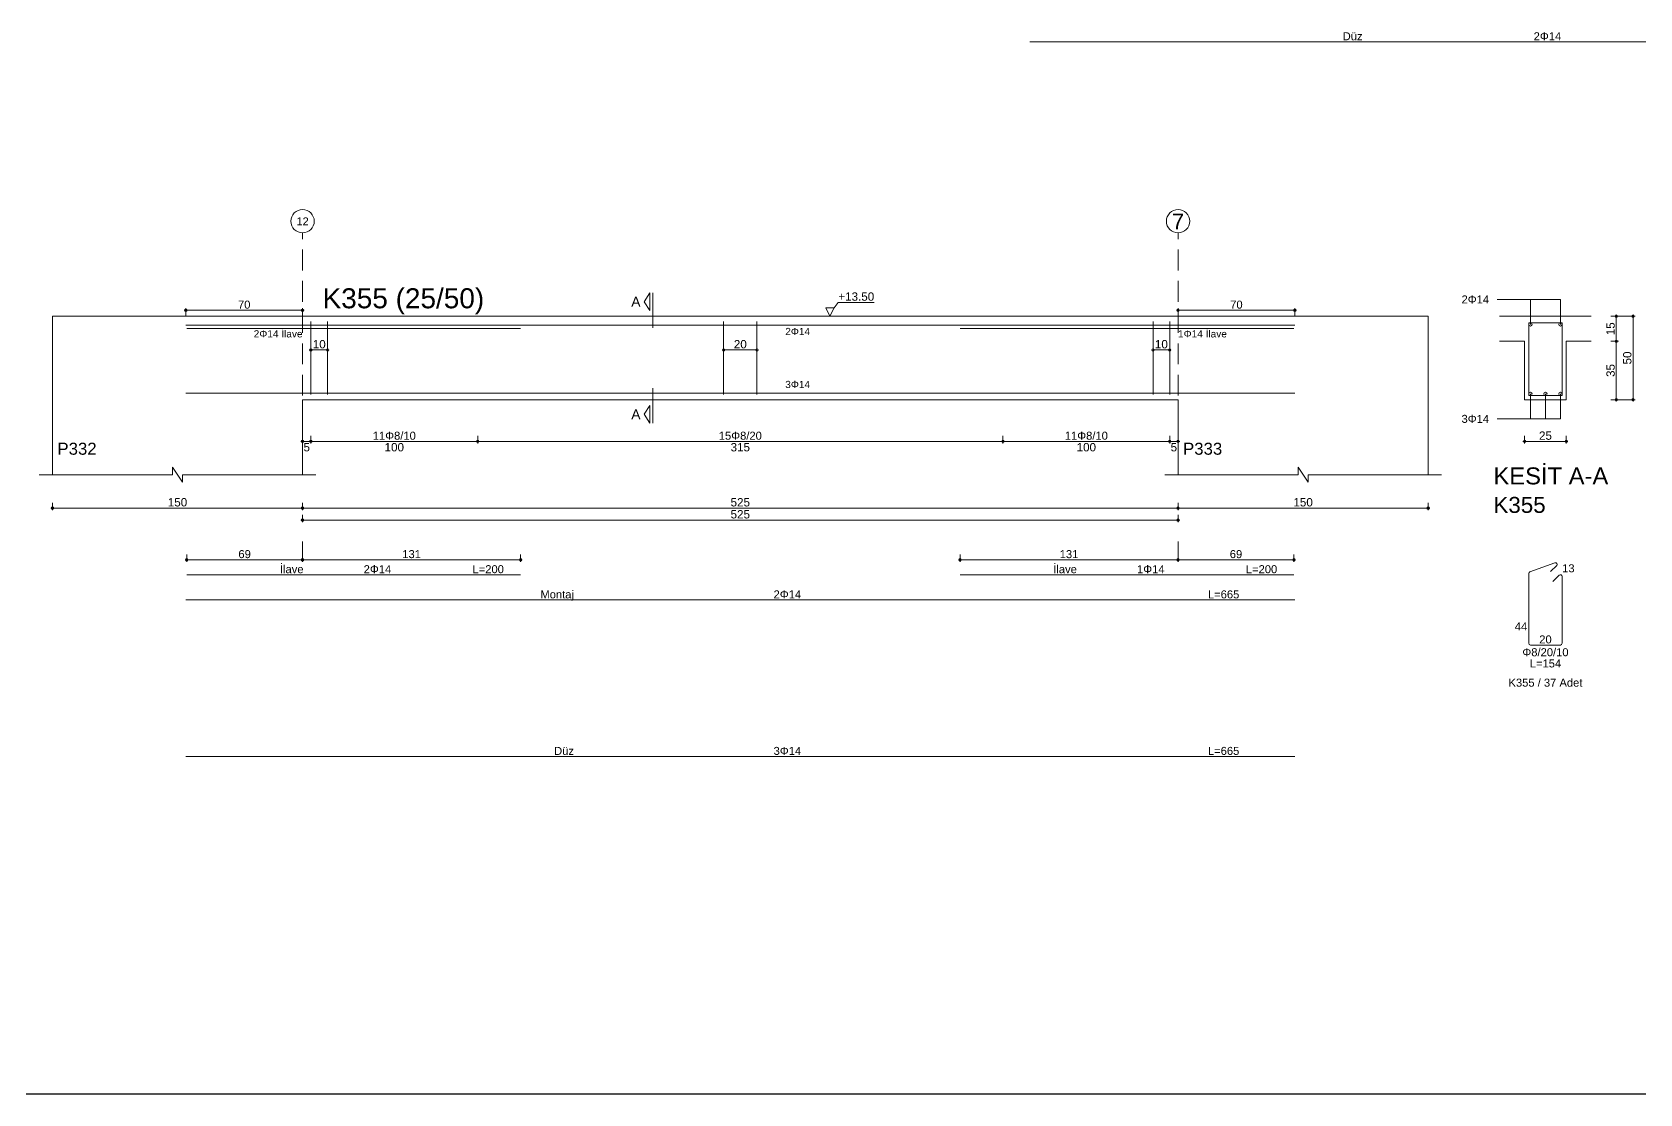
# Model space of a CAD drawing. Header units: millimetres. Extents: x 2232 to 85269, y -3593 to 5869.
# Drawn here: x 59002 to 60448, y -3593 to -2639 of the extents above; entities that cross this region are included whole.
import ezdxf

# ---------------------------------------------------------------- set-up
doc = ezdxf.new("R2010")
doc.units = ezdxf.units.MM
doc.linetypes.add('DASHDOT2', pattern=[12.7, 6.35, -3.175, 0, -3.175])
doc.linetypes.add('DASHED4', pattern=[18.75, 12.5, -6.25])
doc.layers.add('aks', color=251, linetype='DASHDOT2', lineweight=35)
for name, color, linetype in [('Donatı Topl. Uzun. Yazısı', 7, 'Continuous'), ('Donatı Uz. Yazısı', 7, 'Continuous'), ('Donatı Yazısı', 7, 'Continuous'), ('Donatı Çizgisi', 7, 'Continuous'), ('Kiriş', 7, 'Continuous'), ('Standart', 7, 'Continuous'), ('Ölçülendirme', 7, 'Continuous')]:
    doc.layers.add(name, color=color, linetype=linetype)
doc.styles.add('arial_1_18', font='arial.ttf', dxfattribs={"height": 0.2})

# ---------------------------------------------------------------- blocks, each defined once
blk = doc.blocks.new('IDE263Entity7559')
at = {"layer": 'aks', "color": 30, "linetype": 'DASHED4', "lineweight": 5}
for points in [[(26794.38, 2016.8), (26794.38, 2151.8)], [(27319.38, 2016.8), (27319.38, 2151.8)], [(26794.38, 1955.8), (26794.38, 1966.8)], [(27319.38, 1955.8), (27319.38, 1966.8)]]:
    blk.add_lwpolyline(points, dxfattribs=at)
at = {"layer": 'aks', "color": 1, "linetype": 'Continuous', "lineweight": 5}
for centre in [(26794.38, 2158.8), (27319.38, 2158.8)]:
    blk.add_circle(centre, 7, dxfattribs=at)
at = {"layer": 'Donatı Çizgisi', "color": 5, "linetype": 'Continuous', "lineweight": 5}
for points in [[(26724.38, 2096.4), (27389.38, 2096.4)], [(26724.88, 2094.4), (26925.13, 2094.4)], [(26799.38, 2055), (26799.38, 2098.6)], [(26809.38, 2055), (26809.38, 2098.6)], [(27046.88, 2055), (27046.88, 2098.6)], [(27066.88, 2055), (27066.88, 2098.6)], [(27188.63, 2094.4), (27388.88, 2094.4)], [(27304.38, 2055), (27304.38, 2098.6)], [(27314.38, 2055), (27314.38, 2098.6)], [(27529.71, 2054.3), (27529.71, 2097.9)], [(27529.71, 2097.9), (27549.71, 2097.9)], [(27549.71, 2054.3), (27549.71, 2097.9)], [(26724.38, 2055.8), (27389.38, 2055.8)], [(27529.71, 2054.3), (27549.71, 2054.3)], [(27529.71, 1905.72), (27529.71, 1947.59)], [(27530.38, 1948.54), (27545.39, 1954.01)], [(27542.82, 1948.69), (27546.46, 1952.33)], [(26724.88, 1946.8), (26925.13, 1946.8)], [(27188.63, 1946.8), (27388.88, 1946.8)], [(27544.2, 1942.78), (27547.97, 1946.56)], [(27549.71, 1905.72), (27549.71, 1945.84)], [(26724.38, 1931.7), (27389.38, 1931.7)], [(27530.73, 1904.7), (27548.69, 1904.7)], [(26724.38, 1837.85), (27389.38, 1837.85)]]:
    blk.add_lwpolyline(points, dxfattribs=at)
for centre in [(27530.71, 2096.9), (27548.71, 2096.9), (27530.71, 2055.3), (27539.71, 2055.3), (27548.71, 2055.3)]:
    blk.add_circle(centre, 1, dxfattribs=at)
for centre, start, end in [((27530.73, 1947.59), 110, 180), ((27545.74, 1953.05), 315, 110), ((27548.69, 1945.84), 0, 135), ((27530.73, 1905.72), 180, 270), ((27548.69, 1905.72), 270, 0)]:
    blk.add_arc(centre, 1.02, start, end, dxfattribs=at)
at = {"layer": 'Kiriş', "color": 1, "linetype": 'Continuous', "lineweight": 5}
for points in [[(26644.38, 2101.8), (27469.38, 2101.8)], [(26644.38, 2006.8), (26644.38, 2101.8)], [(27469.38, 2006.8), (27469.38, 2101.8)], [(27512.21, 2101.8), (27567.21, 2101.8)], [(27512.21, 2086.8), (27527.21, 2086.8)], [(27527.21, 2051.8), (27527.21, 2086.8)], [(27552.21, 2086.8), (27567.21, 2086.8)], [(27552.21, 2051.8), (27552.21, 2086.8)], [(26794.38, 2051.8), (27319.38, 2051.8)], [(26794.38, 2006.8), (26794.38, 2051.8)], [(27319.38, 2006.8), (27319.38, 2051.8)], [(27527.21, 2051.8), (27552.21, 2051.8)], [(26636.38, 2006.8), (26716.38, 2006.8)], [(26722.38, 2002.3), (26716.38, 2011.3)], [(26716.38, 2006.8), (26716.38, 2011.3)], [(26722.38, 2006.8), (26802.38, 2006.8)], [(26722.38, 2002.3), (26722.38, 2006.8)], [(27311.38, 2006.8), (27391.38, 2006.8)], [(27397.38, 2002.3), (27391.38, 2011.3)], [(27391.38, 2006.8), (27391.38, 2011.3)], [(27397.38, 2006.8), (27477.38, 2006.8)], [(27397.38, 2002.3), (27397.38, 2006.8)]]:
    blk.add_lwpolyline(points, dxfattribs=at)
at = {"layer": 'Ölçülendirme', "color": 1, "linetype": 'Continuous', "lineweight": 5}
for points in [[(26999.13, 2110.55), (27002.63, 2115.8)], [(27002.63, 2105.3), (27002.63, 2115.8)], [(27004.38, 2094.8), (27004.38, 2115.8)], [(27510.71, 2111.9), (27548.71, 2111.9)], [(27530.71, 2096.9), (27530.71, 2111.9)], [(27548.71, 2096.9), (27548.71, 2111.9)], [(26723.38, 2105.4), (26795.38, 2105.4)], [(26724.38, 2102.15), (26724.38, 2106.65)], [(26794.38, 2102.15), (26794.38, 2106.65)], [(27002.63, 2105.3), (26999.13, 2110.55)], [(27110.63, 2101.8), (27108.13, 2106.8)], [(27108.13, 2106.8), (27113.13, 2106.8)], [(27113.13, 2106.8), (27110.63, 2101.8)], [(27110.63, 2101.8), (27110.63, 2101.8)], [(27113.13, 2106.8), (27115.63, 2110.13)], [(27115.63, 2110.13), (27137.19, 2110.13)], [(27318.38, 2105.4), (27390.38, 2105.4)], [(27319.38, 2102.15), (27319.38, 2106.65)], [(27389.38, 2102.15), (27389.38, 2106.65)], [(27578.96, 2101.8), (27593.46, 2101.8)], [(27582.21, 2050.8), (27582.21, 2102.8)], [(27592.21, 2050.8), (27592.21, 2102.8)], [(27578.96, 2086.8), (27583.46, 2086.8)], [(26799.38, 2081.6), (26809.38, 2081.6)], [(27046.88, 2081.6), (27066.88, 2081.6)], [(27304.38, 2081.6), (27314.38, 2081.6)], [(27004.38, 2037.8), (27004.38, 2058.8)], [(27530.71, 2040.3), (27530.71, 2055.3)], [(27539.71, 2040.3), (27539.71, 2055.3)], [(27548.71, 2040.3), (27548.71, 2055.3)], [(26999.13, 2043.05), (27002.63, 2048.3)], [(27002.63, 2037.8), (27002.63, 2048.3)], [(27578.96, 2051.8), (27593.46, 2051.8)], [(27002.63, 2037.8), (26999.13, 2043.05)], [(27510.71, 2040.3), (27548.71, 2040.3)], [(26793.38, 2026.8), (27320.38, 2026.8)], [(26794.38, 2025.55), (26794.38, 2030.05)], [(26799.38, 2025.55), (26799.38, 2030.05)], [(26899.38, 2025.55), (26899.38, 2030.05)], [(27214.38, 2025.55), (27214.38, 2030.05)], [(27314.38, 2025.55), (27314.38, 2030.05)], [(27319.38, 2025.55), (27319.38, 2030.05)], [(27526.21, 2026.8), (27553.21, 2026.8)], [(27527.21, 2025.55), (27527.21, 2030.05)], [(27552.21, 2025.55), (27552.21, 2030.05)], [(26643.38, 1986.8), (27470.38, 1986.8)], [(26644.38, 1985.55), (26644.38, 1990.05)], [(26794.38, 1985.55), (26794.38, 1990.05)], [(27319.38, 1985.55), (27319.38, 1990.05)], [(27469.38, 1985.55), (27469.38, 1990.05)], [(26793.38, 1979.6), (27320.38, 1979.6)], [(26794.38, 1978.35), (26794.38, 1982.85)], [(27319.38, 1978.35), (27319.38, 1982.85)], [(26724.88, 1954.55), (26724.88, 1959.05)], [(26794.38, 1954.55), (26794.38, 1959.05)], [(26794.38, 1954.55), (26794.38, 1959.05)], [(26925.13, 1954.55), (26925.13, 1959.05)], [(27188.63, 1954.55), (27188.63, 1959.05)], [(27319.38, 1954.55), (27319.38, 1959.05)], [(27319.38, 1954.55), (27319.38, 1959.05)], [(27388.88, 1954.55), (27388.88, 1959.05)], [(26723.88, 1955.8), (26795.38, 1955.8)], [(26793.38, 1955.8), (26926.13, 1955.8)], [(27187.63, 1955.8), (27320.38, 1955.8)], [(27318.38, 1955.8), (27389.88, 1955.8)]]:
    blk.add_lwpolyline(points, dxfattribs=at)
for centre in [(26724.38, 2105.4), (26794.38, 2105.4), (27319.38, 2105.4), (27389.38, 2105.4), (27582.21, 2101.8), (27592.21, 2101.8), (27582.21, 2086.8), (26799.38, 2081.6), (26809.38, 2081.6), (27046.88, 2081.6), (27066.88, 2081.6), (27304.38, 2081.6), (27314.38, 2081.6), (27582.21, 2051.8), (27592.21, 2051.8), (26794.38, 2026.8), (26799.38, 2026.8), (26799.38, 2026.8), (26899.38, 2026.8), (26899.38, 2026.8), (27214.38, 2026.8), (27214.38, 2026.8), (27314.38, 2026.8), (27314.38, 2026.8), (27319.38, 2026.8), (27527.21, 2026.8), (27552.21, 2026.8), (26644.38, 1986.8), (26794.38, 1986.8), (26794.38, 1986.8), (27319.38, 1986.8), (27319.38, 1986.8), (27469.38, 1986.8), (26794.38, 1979.6), (27319.38, 1979.6), (26724.88, 1955.8), (26794.38, 1955.8), (26794.38, 1955.8), (26925.13, 1955.8), (27188.63, 1955.8), (27319.38, 1955.8), (27319.38, 1955.8), (27388.88, 1955.8)]:
    blk.add_circle(centre, 0.75, dxfattribs=at)
at = {"layer": 'aks', "color": 1, "linetype": 'Continuous', "lineweight": 5, "style": 'arial_1_18'}
for s, height, p in [('12', 4.725, (26790.71, 2156.36)), ('7', 9.45, (27315.71, 2153.92))]:
    blk.add_text(s, height=height, dxfattribs=at).set_placement(p)
at = {"layer": 'Donatı Topl. Uzun. Yazısı', "color": 1, "linetype": 'Continuous', "lineweight": 5, "style": 'arial_1_18'}
for s, p in [('L=200', (26896.28, 1947.76)), ('L=200', (27360.03, 1947.76)), ('L=665', (27337.3, 1932.66)), ('L=154', (27530.3, 1891.26)), ('L=665', (27337.3, 1838.81))]:
    blk.add_text(s, height=4.8, dxfattribs=at).set_placement(p)
at = {"layer": 'Donatı Uz. Yazısı', "color": 1, "linetype": 'Continuous', "lineweight": 5, "style": 'arial_1_18'}
for s, p in [('13', (27549.71, 1948.3)), ('44', (27521.3, 1913.42)), ('20', (27535.98, 1905.66))]:
    blk.add_text(s, height=4.8, dxfattribs=at).set_placement(p)
at = {"layer": 'Donatı Yazısı', "color": 5, "linetype": 'Continuous', "lineweight": 5, "style": 'arial_1_18'}
for s, height, p in [('2Φ14', 4.8, (27489.38, 2109.5)), ('2Φ14 İlave', 4.32, (26765.07, 2089.12)), ('1Φ14 İlave', 4.32, (27319.38, 2089.12)), ('3Φ14', 4.8, (27489.38, 2037.9)), ('2Φ14', 4.8, (26831.01, 1947.76)), ('1Φ14', 4.8, (27294.76, 1947.76)), ('2Φ14', 4.8, (27076.83, 1932.66)), ('Φ8/20/10', 4.8, (27525.85, 1897.98)), ('K355 / 37 Adet', 4.8, (27517.53, 1879.74)), ('3Φ14', 4.8, (27076.83, 1838.81))]:
    blk.add_text(s, height=height, dxfattribs=at).set_placement(p)
for s, p in [('2Φ14', (27083.84, 2090.52)), ('3Φ14', (27083.84, 2058.76))]:
    blk.add_text(s, height=4.32, rotation=360, dxfattribs=at).set_placement(p)
at = {"layer": 'Donatı Yazısı', "color": 1, "linetype": 'Continuous', "lineweight": 5, "style": 'arial_1_18'}
for s, p in [('İlave', (26780.8, 1947.76)), ('İlave', (27244.55, 1947.76)), ('Montaj', (26937, 1932.66)), ('Düz', (26945.21, 1838.81))]:
    blk.add_text(s, height=4.8, dxfattribs=at).set_placement(p)
at = {"layer": 'Kiriş', "color": 1, "linetype": 'Continuous', "lineweight": 5, "style": 'arial_1_18'}
for s, height, p in [('K355 (25/50)', 12, (26806.38, 2106.6)), ('P332', 7.2, (26647.38, 2018.8)), ('P333', 7.2, (27322.38, 2018.8)), ('KESİT A-A', 10.2, (27508.51, 2001)), ('K355', 9.6, (27508.51, 1983.92))]:
    blk.add_text(s, height=height, dxfattribs=at).set_placement(p)
at = {"layer": 'Ölçülendirme', "color": 1, "linetype": 'Continuous', "lineweight": 5, "style": 'arial_1_18'}
for s, height, p in [('A', 5.95, (26991.49, 2107.57)), ('+13.50', 5, (27115.63, 2111.13)), ('70', 4.8, (26755.65, 2106.4)), ('70', 4.8, (27350.65, 2106.4)), ('A', 5.95, (26991.49, 2040.07)), ('5', 5, (26794.94, 2020.8)), ('100', 5, (26843.55, 2020.8)), ('315', 5, (27051.05, 2020.8)), ('100', 5, (27258.55, 2020.8)), ('5', 5, (27314.94, 2020.8)), ('25', 5, (27535.83, 2027.76)), ('150', 5, (26713.55, 1987.8)), ('525', 5, (27051.05, 1987.8)), ('150', 5, (27388.55, 1987.8)), ('525', 5, (27051.05, 1980.6))]:
    blk.add_text(s, height=height, dxfattribs=at).set_placement(p)
for s, rotation, p in [('15', 90, (27581.25, 2090.42)), ('10', 360, (26800.49, 2082.56)), ('20', 360, (27052.99, 2082.56)), ('10', 360, (27305.49, 2082.56)), ('35', 90, (27581.25, 2065.42)), ('50', 90, (27591.25, 2072.92))]:
    blk.add_text(s, height=5, rotation=rotation, dxfattribs=at).set_placement(p)
at = {"layer": 'Ölçülendirme', "color": 5, "linetype": 'Continuous', "lineweight": 5, "style": 'arial_1_18'}
for s, p in [('11Φ8/10', (26836.45, 2027.8)), ('15Φ8/20', (27043.95, 2027.8)), ('11Φ8/10', (27251.45, 2027.8)), ('69', (26755.9, 1956.8)), ('131', (26854.16, 1956.8)), ('131', (27248.41, 1956.8)), ('69', (27350.4, 1956.8))]:
    blk.add_text(s, height=4.8, dxfattribs=at).set_placement(p)
blk = doc.blocks.new('IDE263Entity7582')
at = {"layer": 'Donatı Çizgisi', "color": 5, "linetype": 'Continuous', "lineweight": 5}
blk.add_lwpolyline([(20711.53, 1484.8), (21281.53, 1484.8)], dxfattribs=at)
at = {"layer": 'Donatı Yazısı', "color": 1, "linetype": 'Continuous', "lineweight": 5, "style": 'arial_1_18'}
blk.add_text('Düz', height=4.8, dxfattribs=at).set_placement((20899.1, 1485.76))
at = {"layer": 'Donatı Yazısı', "color": 5, "linetype": 'Continuous', "lineweight": 5, "style": 'arial_1_18'}
blk.add_text('2Φ14', height=4.8, dxfattribs=at).set_placement((21013.63, 1485.76))

msp = doc.modelspace()

# ---------------------------------------------------------------- linework, layer by layer
msp.add_line((3332.4, -3593.4), (85269.2, -3593.4))

# ---------------------------------------------------------------- block references
at = {"layer": 'Standart', "xscale": 1.5, "yscale": 1.5, "zscale": 1.5}
for name, p in [('IDE263Entity7582', (28832.2, -4874.5)), ('IDE263Entity7559', (19053.7, -6046.8))]:
    msp.add_blockref(name, p, dxfattribs=at)

doc.saveas('drawing.dxf')
